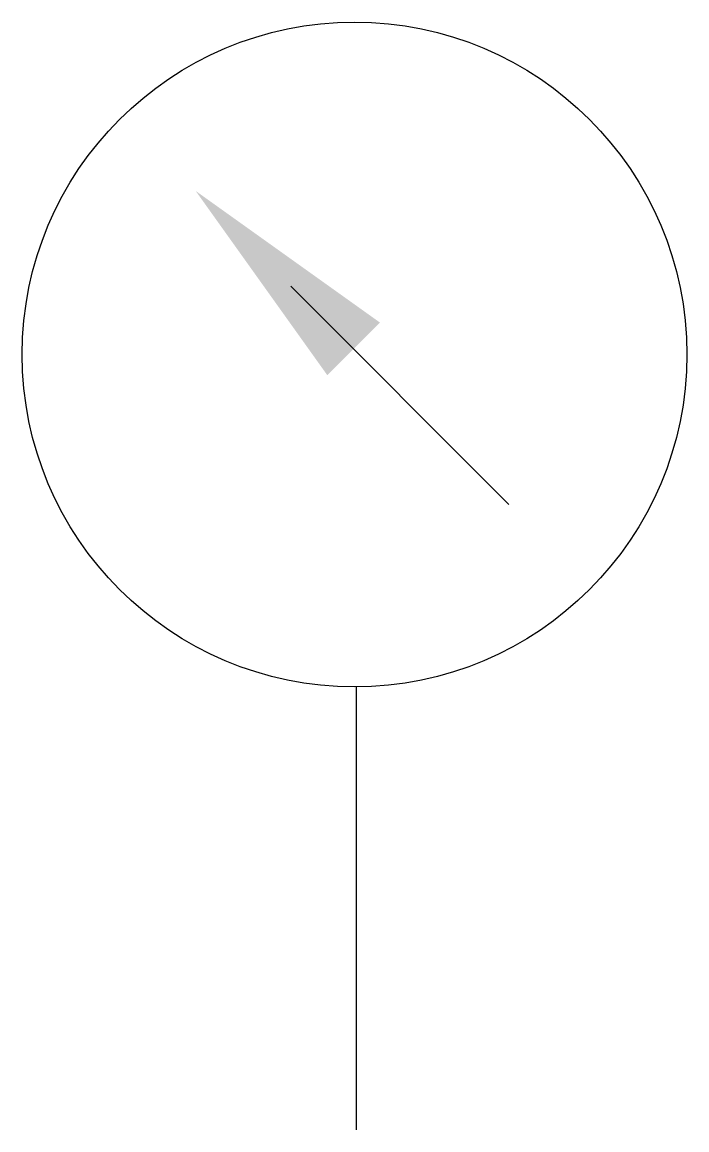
# Model space of a CAD drawing. Extents: x 398 to 405.5, y 431.8 to 444.3.
import ezdxf

# ---------------------------------------------------------------- set-up
doc = ezdxf.new("R2010")
doc.units = 0
doc.header["$LTSCALE"] = 5
doc.header["$MEASUREMENT"] = 0
doc.layers.add('11', color=1, linetype='CONTINUOUS')
doc.layers.add('12', color=2, linetype='CONTINUOUS')

msp = doc.modelspace()

# ---------------------------------------------------------------- linework, layer by layer
at = {"layer": '11'}
for p, q in [((401.047, 441.33), (403.507, 438.869)), ((401.784, 436.812), (401.784, 431.812))]:
    msp.add_line(p, q, dxfattribs=at)
msp.add_circle((401.764, 440.56), 3.75, dxfattribs=at)
at = {"layer": '12'}
msp.add_solid([(401.457, 440.326), (402.051, 440.92), (399.972, 442.405)], dxfattribs=at)

doc.saveas('drawing.dxf')
